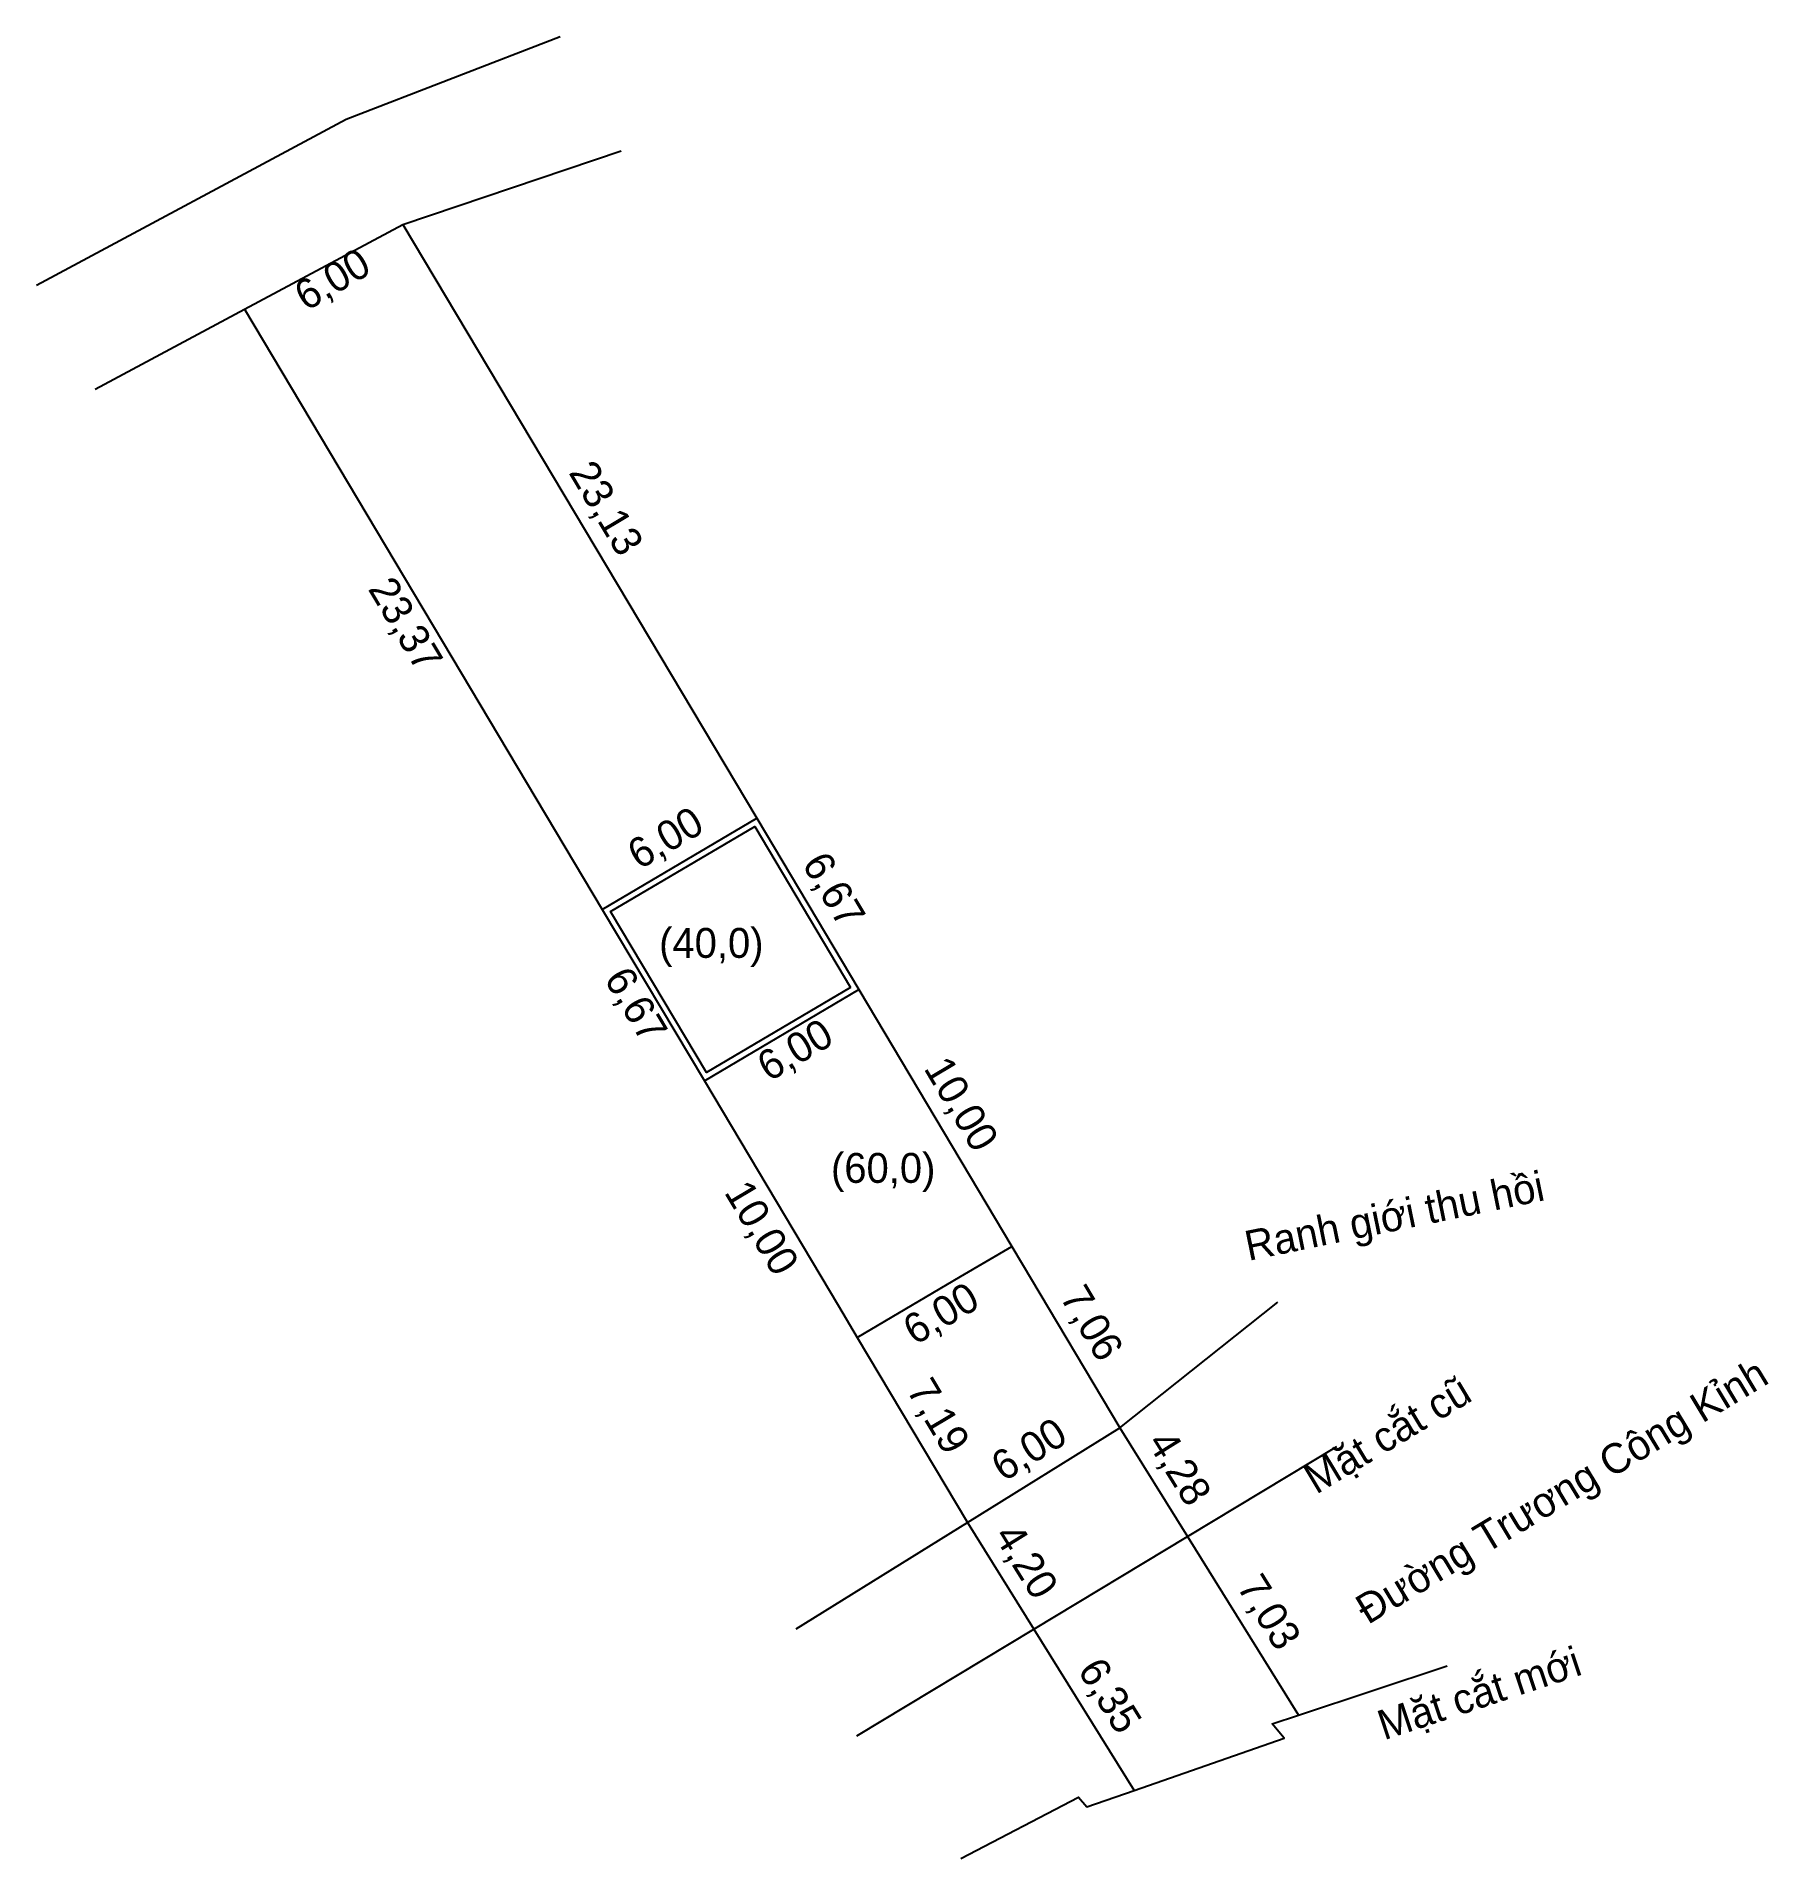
# Model space of a CAD drawing. Extents: x 550275.4 to 550333.4, y 1838460 to 1838521.
import ezdxf

# ---------------------------------------------------------------- set-up
doc = ezdxf.new("R2010")
doc.units = 0
for name, color, linetype in [('Level 10', 7, 'Continuous'), ('Level 16', 7, 'Continuous'), ('Level 23', 7, 'Continuous'), ('Level 5', 7, 'Continuous')]:
    doc.layers.add(name, color=color, linetype=linetype)

msp = doc.modelspace()

# ---------------------------------------------------------------- linework, layer by layer
at = {"layer": 'Level 10'}
for p, q in [((550287.676, 1838514.721), (550299.515, 1838494.851)), ((550282.387, 1838511.882), (550294.348, 1838491.801)), ((550294.348, 1838491.801), (550299.515, 1838494.851)), ((550299.515, 1838494.851), (550302.93, 1838489.121)), ((550294.343, 1838491.797), (550294.348, 1838491.801)), ((550294.348, 1838491.801), (550297.762, 1838486.07)), ((550297.762, 1838486.07), (550302.93, 1838489.121)), ((550302.93, 1838489.121), (550308.046, 1838480.529)), ((550297.755, 1838486.067), (550297.762, 1838486.07)), ((550297.762, 1838486.07), (550302.244, 1838478.545)), ((550306.335, 1838479.518), (550308.046, 1838480.529)), ((550308.046, 1838480.529), (550308.049, 1838480.53)), ((550308.046, 1838480.529), (550308.397, 1838479.941)), ((550308.397, 1838479.941), (550311.66, 1838474.46)), ((550302.879, 1838477.479), (550306.335, 1838479.518)), ((550302.244, 1838478.545), (550302.879, 1838477.479)), ((550302.872, 1838477.475), (550302.879, 1838477.479)), ((550302.879, 1838477.479), (550306.564, 1838471.293)), ((550306.564, 1838471.293), (550311.66, 1838474.46))]:
    msp.add_line(p, q, dxfattribs=at)
at = {"layer": 'Level 16'}
msp.add_lwpolyline([(550302.655, 1838489.191), (550297.832, 1838486.344), (550294.623, 1838491.731), (550299.446, 1838494.577)], close=True, dxfattribs=at)
at = {"layer": 'Level 23'}
for p, q in [((550287.676, 1838514.721), (550294.984, 1838517.175)), ((550311.66, 1838474.46), (550316.943, 1838478.667)), ((550313.92, 1838470.823), (550318.916, 1838473.834)), ((550300.838, 1838467.734), (550306.564, 1838471.293)), ((550302.861, 1838464.156), (550308.781, 1838467.725)), ((550317.633, 1838464.849), (550322.603, 1838466.497))]:
    msp.add_line(p, q, dxfattribs=at)
for points in [[(550275.423, 1838512.692), (550285.785, 1838518.245), (550292.941, 1838521.008)], [(550277.392, 1838509.207), (550282.38, 1838511.884), (550287.676, 1838514.721)], [(550308.781, 1838467.725), (550313.92, 1838470.823), (550313.92, 1838470.823)], [(550312.134, 1838462.331), (550317.16, 1838464.08), (550316.756, 1838464.558), (550317.633, 1838464.849)], [(550306.346, 1838460.049), (550310.273, 1838462.106), (550310.55, 1838461.78), (550312.134, 1838462.331)]]:
    msp.add_lwpolyline(points, dxfattribs=at)
at = {"layer": 'Level 5'}
for p, q in [((550311.66, 1838474.46), (550313.92, 1838470.823)), ((550306.564, 1838471.293), (550308.781, 1838467.725)), ((550313.92, 1838470.823), (550317.633, 1838464.849)), ((550308.781, 1838467.725), (550312.134, 1838462.331))]:
    msp.add_line(p, q, dxfattribs=at)

# ---------------------------------------------------------------- texts
at = {"layer": 'Level 16'}
for s, p in [('(40,0)', (550296.249, 1838490.181)), ('(60,0)', (550301.998, 1838482.654))]:
    msp.add_text(s, height=1, dxfattribs=at).set_placement(p)
for s, rotation, p in [('Ranh giới thu hồi', 11.57101, (550315.959, 1838480.042)), ('Đường Trương Công Kỉnh', 31.0773, (550319.955, 1838467.859)), ('Mặt cắt cũ', 31.0773, (550318.226, 1838472.216)), ('Mặt cắt mới', 18.34788, (550320.493, 1838464.001))]:
    msp.add_text(s, height=1, rotation=rotation, dxfattribs=at).set_placement(p)
at = {"layer": 'Level 5'}
for s, rotation, p in [('6,00', 30.55139, (550284.446, 1838511.798)), ('23,13', 300.78877, (550293.206, 1838506.417)), ('23,37', 300.78051, (550286.494, 1838502.526)), ('6,00', 30.55139, (550295.587, 1838493.113)), ('6,67', 300.78845, (550301.007, 1838493.324)), ('6,67', 300.78035, (550294.389, 1838489.479)), ('6,00', 30.55162, (550299.923, 1838486.019)), ('10,00', 300.7749, (550305.081, 1838486.486)), ('10,00', 300.7803, (550298.407, 1838482.34)), ('6,00', 30.55139, (550304.803, 1838477.202)), ('7,06', 300.77122, (550309.636, 1838478.837)), ('7,19', 300.7798, (550304.506, 1838475.725)), ('6,00', 31.86124, (550307.773, 1838472.633)), ('4,28', 301.861, (550312.555, 1838473.967)), ('4,20', 301.86109, (550307.429, 1838470.848)), ('7,03', 301.86145, (550315.552, 1838469.146)), ('6,35', 301.86165, (550310.226, 1838466.349))]:
    msp.add_text(s, height=1, rotation=rotation, dxfattribs=at).set_placement(p)

doc.saveas('drawing.dxf')
